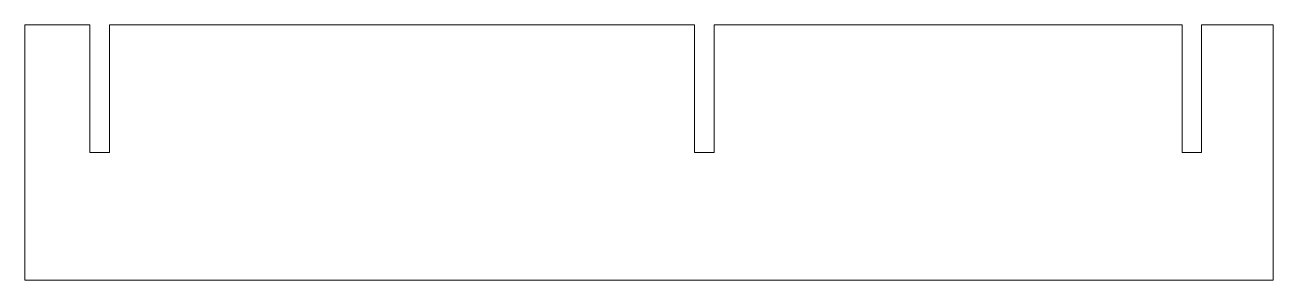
# Model space of a CAD drawing. Header units: millimetres. Extents: x -105 to 87, y -8 to 32.
import ezdxf

# ---------------------------------------------------------------- set-up
doc = ezdxf.new("R2010")
doc.units = ezdxf.units.MM
doc.header["$MEASUREMENT"] = 0
doc.layers.add('Layer 1', color=7, linetype='Continuous')

msp = doc.modelspace()

# ---------------------------------------------------------------- linework, layer by layer
at = {"layer": 'Layer 1', "lineweight": 15}
for points in [[(-95.4096, 31.5677), (-95.4096, 31.5677), (-105.4096, 31.5677), (-105.4096, 31.5677)], [(-105.4096, -7.6323), (-105.4096, -7.6323), (-105.4096, 31.5677), (-105.4096, 31.5677)], [(-95.4096, 31.5677), (-95.4096, 31.5677), (-95.4096, 11.9677), (-95.4096, 11.9677)], [(-2.4096, 31.5677), (-2.4096, 31.5677), (-92.4096, 31.5677), (-92.4096, 31.5677)], [(-92.4096, 11.9677), (-92.4096, 11.9677), (-92.4096, 31.5677), (-92.4096, 31.5677)], [(-2.4096, 31.5677), (-2.4096, 31.5677), (-2.4096, 11.9677), (-2.4096, 11.9677)], [(72.5904, 31.5677), (72.5904, 31.5677), (0.5904, 31.5677), (0.5904, 31.5677)], [(0.5904, 11.9677), (0.5904, 11.9677), (0.5904, 31.5677), (0.5904, 31.5677)], [(72.5904, 31.5677), (72.5904, 31.5677), (72.5904, 11.9677), (72.5904, 11.9677)], [(86.5904, 31.5677), (86.5904, 31.5677), (75.5904, 31.5677), (75.5904, 31.5677)], [(75.5904, 11.9677), (75.5904, 11.9677), (75.5904, 31.5677), (75.5904, 31.5677)], [(86.5904, -7.6323), (86.5904, -7.6323), (86.5904, 31.5677), (86.5904, 31.5677)], [(-95.4096, 11.9677), (-95.4096, 11.9677), (-92.4096, 11.9677), (-92.4096, 11.9677)], [(-2.4096, 11.9677), (-2.4096, 11.9677), (0.5904, 11.9677), (0.5904, 11.9677)], [(72.5904, 11.9677), (72.5904, 11.9677), (75.5904, 11.9677), (75.5904, 11.9677)], [(86.5904, -7.6323), (86.5904, -7.6323), (-105.4096, -7.6323), (-105.4096, -7.6323)]]:
    msp.add_open_spline(points, degree=3, dxfattribs=at)

doc.saveas('drawing.dxf')
